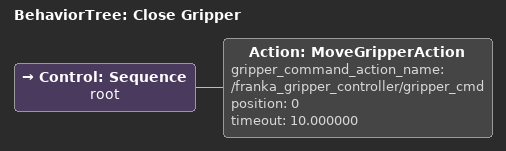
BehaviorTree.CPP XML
<?xml version="1.0" encoding="UTF-8" ?>
<root BTCPP_format="4" main_tree_to_execute="Close Gripper">
  <BehaviorTree ID="Close Gripper" _description="Close the Franka Hand">
    <Control ID="Sequence" name="root">
      <Action
        ID="MoveGripperAction"
        gripper_command_action_name="/franka_gripper_controller/gripper_cmd"
        position="0"
        timeout="10.000000"
      />
    </Control>
  </BehaviorTree>
</root>
